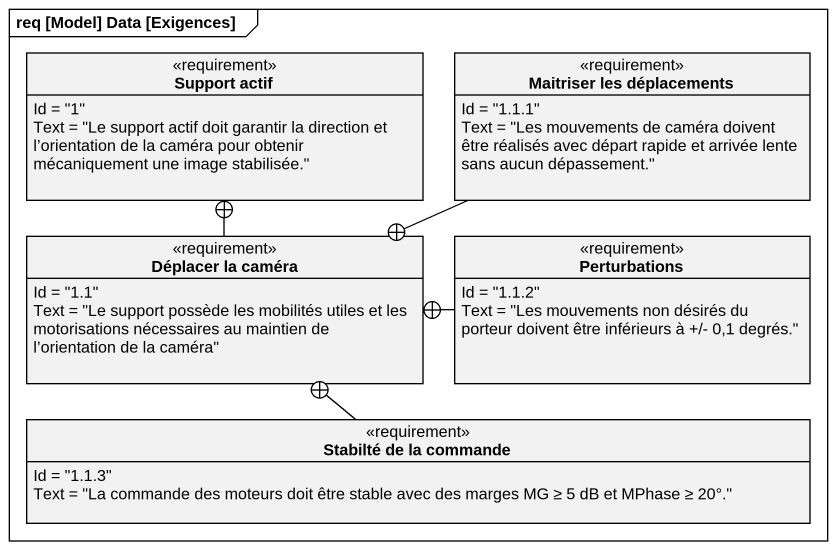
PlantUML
@startuml
mainframe req [Model] Data [Exigences]
hide circle
hide empty members
class "Support actif" as Support_actif <<requirement>> {
  Id = "1"
  Text = "Le support actif doit garantir la direction et l’orientation de la caméra pour obtenir mécaniquement une image stabilisée."
}
class "Maitriser les déplacements" as Maitriser_les_déplacements <<requirement>> {
  Id = "1.1.1"
  Text = "Les mouvements de caméra doivent être réalisés avec départ rapide et arrivée lente sans aucun dépassement."
}
class "Déplacer la caméra" as Déplacer_la_caméra <<requirement>> {
  Id = "1.1"
  Text = "Le support possède les mobilités utiles et les motorisations nécessaires au maintien de l’orientation de la caméra"
}
class Perturbations <<requirement>> {
  Id = "1.1.2"
  Text = "Les mouvements non désirés du porteur doivent être inférieurs à +/- 0,1 degrés."
}
class "Stabilté de la commande" as Stabilté_de_la_commande <<requirement>> {
  Id = "1.1.3"
  Text = "La commande des moteurs doit être stable avec des marges MG ≥ 5 dB et MPhase ≥ 20°."
}
Maitriser_les_déplacements -left-+ Déplacer_la_caméra
Déplacer_la_caméra -up-+ Support_actif
Perturbations -left-+ Déplacer_la_caméra
Stabilté_de_la_commande -up-+ Déplacer_la_caméra
@enduml
